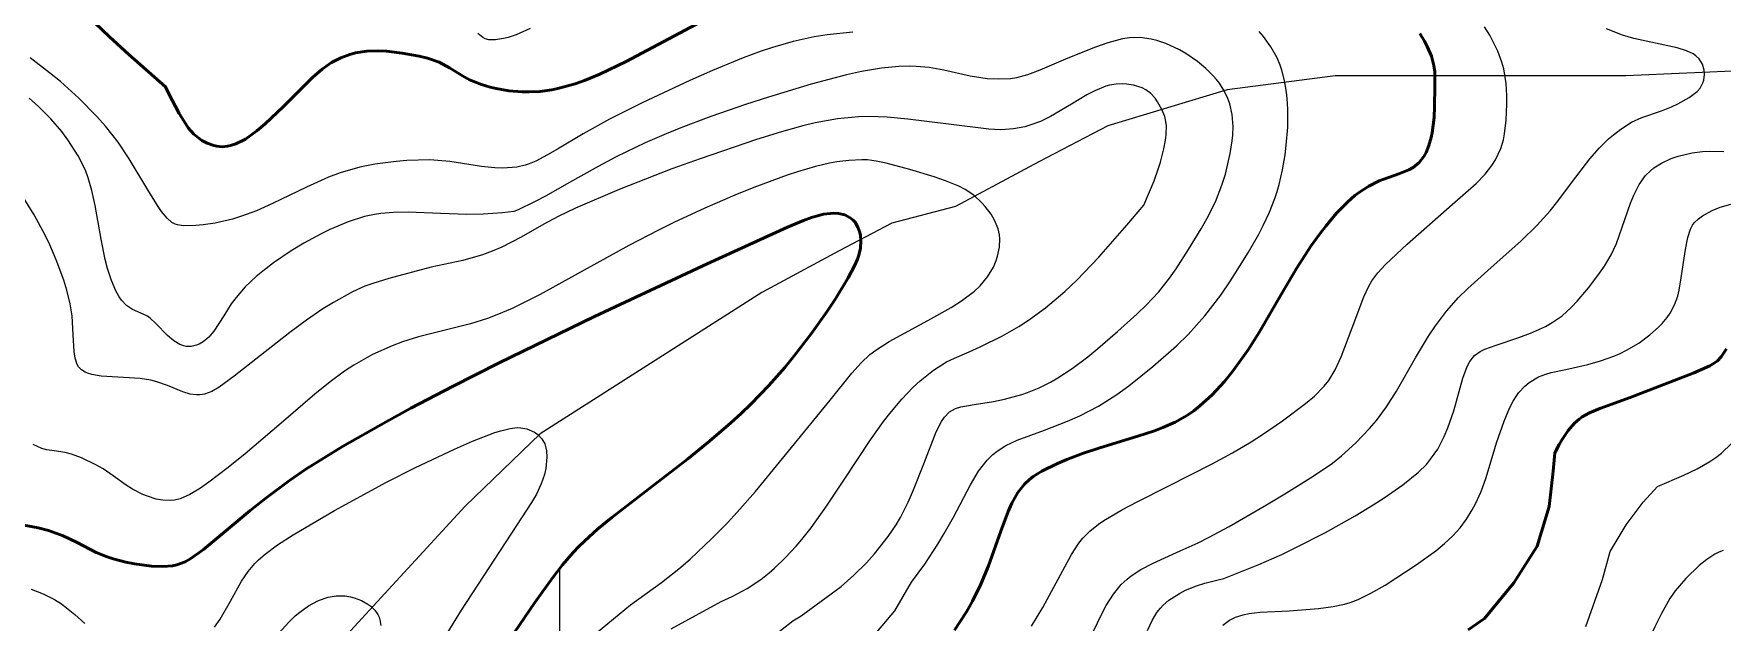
# Model space of a CAD drawing. Header units: metres. Extents: x 545098 to 555652, y 1854398 to 1862642.
# Drawn here: x 548775 to 549497, y 1858007 to 1858258 of the extents above; entities that cross this region are included whole.
import ezdxf

# ---------------------------------------------------------------- set-up
doc = ezdxf.new("R2010")
doc.units = ezdxf.units.M
doc.header["$LTSCALE"] = 6.8
for name, color, linetype, lineweight in [('1', 7, 'Continuous', 25), ('2', 7, 'Continuous', 53), ('52', 7, 'Continuous', 13), ('60', 7, 'Continuous', 13)]:
    doc.layers.add(name, color=color, linetype=linetype, lineweight=lineweight)

msp = doc.modelspace()

# ---------------------------------------------------------------- linework, layer by layer
at = {"layer": '1'}
for points in [[(549398.17, 1858201.82), (549399.69, 1858204.27), (549401.93, 1858209.11), (549403.07, 1858212.78), (549403.62, 1858215.36), (549404.32, 1858221.16), (549404.59, 1858228.05), (549404.55, 1858231.65), (549404.25, 1858236.86), (549403.27, 1858243.05), (549402.46, 1858246), (549400.7, 1858250.59), (549397.22, 1858257.41), (549395.03, 1858261.02)], [(549125.07, 1858258.75), (549114.22, 1858257.64), (549108.6, 1858256.75), (549099.61, 1858254.78), (549090.79, 1858252.23), (549086.01, 1858250.62), (549078.27, 1858247.78), (549065.18, 1858242.44), (549055.41, 1858238.15), (549035.11, 1858228.62), (549021.2, 1858221.57), (549009.96, 1858215.38), (548998.88, 1858208.83), (548994.69, 1858206.37), (548989.65, 1858203.71), (548986.83, 1858202.52), (548985.06, 1858201.94), (548981.52, 1858201.16), (548977.63, 1858200.78), (548975.51, 1858200.73), (548972.11, 1858200.83), (548966.5, 1858201.42), (548952.91, 1858203.58), (548944.39, 1858204.21), (548934.54, 1858203.96), (548929.95, 1858203.58), (548920.85, 1858202.35), (548914.47, 1858201.09), (548906.09, 1858198.73), (548901.09, 1858196.89), (548891.63, 1858192.65), (548877.17, 1858185.63), (548870.27, 1858182.54), (548863.95, 1858180.14), (548860.04, 1858178.91), (548852.73, 1858177.2), (548847.59, 1858176.45), (548844.44, 1858176.18), (548839.17, 1858176.13), (548836.62, 1858176.45), (548835.57, 1858176.76), (548834.14, 1858177.49), (548832.1, 1858179.31), (548829.79, 1858182.19), (548828.04, 1858184.75), (548823.92, 1858191.42), (548815.96, 1858204.73), (548811.16, 1858211.83), (548805.84, 1858218.57), (548802.1, 1858222.81), (548794.43, 1858230.6), (548786.51, 1858237.71)], [(549260.45, 1858153.73), (549263.21, 1858157.71), (549268.49, 1858165.99), (549273.89, 1858174.8), (549276.5, 1858179.38), (549280.01, 1858186.38), (549282.81, 1858193.47), (549284.29, 1858198.14), (549286.41, 1858206.98), (549287.24, 1858212.31), (549287.48, 1858214.82), (549287.59, 1858218.44), (549287.17, 1858223.64), (549286.14, 1858228.15), (549285.36, 1858230.38), (549283.8, 1858233.68), (549281.74, 1858236.93), (549280.5, 1858238.54), (549279.12, 1858240.13), (549275.98, 1858243.25), (549272.45, 1858246.19), (549267.37, 1858249.68), (549264.74, 1858251.18), (549258.86, 1858253.87), (549255.04, 1858255.12), (549252.58, 1858255.73), (549247.95, 1858256.4), (549243.26, 1858256.35), (549240.27, 1858255.89), (549234.08, 1858254.18), (549228.82, 1858252.35), (549217.04, 1858247.69), (549205.02, 1858242.53), (549199.68, 1858240.53), (549195.11, 1858239.31), (549192.42, 1858238.88), (549187.46, 1858238.63), (549182.51, 1858238.89), (549179.82, 1858239.22), (549175.26, 1858240.03), (549164.01, 1858242.52), (549157.8, 1858243.6), (549152.19, 1858244.15), (549149.3, 1858244.24), (549144.78, 1858244.14), (549137.34, 1858243.4), (549128.82, 1858241.91), (549122.37, 1858240.48), (549107.27, 1858236.5), (549089.1, 1858231.06), (549079.31, 1858227.9), (549064.46, 1858222.74), (549051.62, 1858217.85), (549045.43, 1858215.33), (549036.46, 1858211.46), (549023.93, 1858205.5), (549016.28, 1858201.47), (549002.74, 1858193.81), (548994.13, 1858188.93), (548989.17, 1858186.34), (548982.07, 1858182.96), (548980.23, 1858182.17), (548975.49, 1858181.63), (548967.18, 1858181), (548960.18, 1858180.85), (548948.88, 1858181.3), (548935.13, 1858181.93), (548928.93, 1858181.83), (548923.5, 1858181.37), (548920.74, 1858180.95), (548916.44, 1858180.03), (548909.43, 1858177.83), (548901.59, 1858174.52), (548897.92, 1858172.74), (548890.53, 1858168.73), (548885.11, 1858165.44), (548877.53, 1858160.26), (548873, 1858156.76), (548870.25, 1858154.46), (548865.54, 1858150.05), (548861.58, 1858145.55), (548859.57, 1858142.79), (548856.39, 1858137.73), (548852.13, 1858131.13), (548849.9, 1858128.52), (548847.48, 1858126.56), (548845.81, 1858125.61), (548844.68, 1858125.15), (548842.45, 1858124.61), (548840.28, 1858124.6), (548839.21, 1858124.81), (548837.58, 1858125.4), (548835.04, 1858126.97), (548832.35, 1858129.32), (548827.34, 1858134.45), (548824.85, 1858136.73), (548823.73, 1858137.51), (548821.92, 1858138.44), (548817.33, 1858140.39), (548814.84, 1858142.12), (548812.71, 1858144.42)], [(548987.24, 1858260.31), (548981.29, 1858257.66), (548977.89, 1858256.52), (548975.88, 1858256), (548972.51, 1858255.44), (548969.66, 1858255.49), (548968.09, 1858255.95), (548967.08, 1858256.48), (548964.93, 1858258.14)], [(549268.4, 1858129.76), (549275.58, 1858137.68), (549282.33, 1858146.47), (549286.55, 1858152.61), (549294.16, 1858164.83), (549298.54, 1858172.52), (549300.51, 1858176.28), (549303.15, 1858181.93), (549305.4, 1858187.7), (549306.38, 1858190.69), (549307.26, 1858193.75), (549308.71, 1858200.03), (549309.79, 1858206.34), (549310.31, 1858210.47), (549310.93, 1858218.25), (549310.99, 1858225.89), (549310.72, 1858230.36), (549310.42, 1858233.1), (549309.57, 1858238.09), (549308.41, 1858242.58), (549307.69, 1858244.7), (549306.37, 1858247.81), (549303.72, 1858252.5), (549300.59, 1858256.86), (549298.8, 1858259.04)], [(549485.27, 1858248.69), (549484.11, 1858249.45), (549481.28, 1858250.79), (549477.32, 1858252.03), (549468.09, 1858254.01), (549458.8, 1858256.06), (549454.01, 1858257.46), (549447.13, 1858260.11)], [(548786.51, 1858237.71), (548781.94, 1858241.41), (548773.57, 1858247.75)], [(549227.84, 1858002.85), (549231.51, 1858010.47), (549233.42, 1858014.06), (549236.45, 1858018.92), (549239.79, 1858022.98), (549242.28, 1858025.3), (549244.1, 1858026.73), (549248.16, 1858029.38), (549253.48, 1858032.18), (549265, 1858037.34), (549272.62, 1858040.78), (549277.12, 1858043.02), (549285.89, 1858047.74), (549301.88, 1858056.96), (549310.43, 1858062.08), (549321.85, 1858069.24), (549330.02, 1858074.84), (549333.97, 1858077.91), (549340.07, 1858083.46), (549345.87, 1858089.56), (549348.8, 1858093.01), (549353.15, 1858098.84), (549357.38, 1858105.46), (549365.6, 1858119.81), (549371.11, 1858129.05), (549374.01, 1858133.43), (549378.71, 1858139.66), (549383.97, 1858145.5), (549387.83, 1858149.29), (549396.39, 1858157.02), (549410.68, 1858169.66), (549417.34, 1858176.16), (549423.02, 1858182.53), (549426.32, 1858186.64), (549432.12, 1858194.43), (549439.98, 1858204.75), (549444.08, 1858209.37), (549448.03, 1858213.18), (549450.08, 1858214.94), (549453.2, 1858217.34), (549457.8, 1858220.26), (549462.17, 1858222.25), (549470.6, 1858225.1), (549474.88, 1858226.83), (549477.64, 1858228.14), (549482.5, 1858230.85), (549485.94, 1858233.46), (549487.13, 1858234.82), (549488.36, 1858237.08), (549488.7, 1858238.22), (549489.03, 1858240.65), (549488.92, 1858242.51), (549488.19, 1858245.15), (549486.7, 1858247.4), (549485.27, 1858248.69)], [(549189.05, 1858129.18), (549196.09, 1858133.12), (549200.17, 1858135.76), (549207.44, 1858141.11), (549215.65, 1858148.07), (549220.76, 1858152.92), (549230.18, 1858162.72), (549242.24, 1858176.35), (549249.46, 1858184.91), (549253.89, 1858195.36), (549255.63, 1858200.24), (549256.58, 1858203.31), (549258.02, 1858208.95), (549258.7, 1858212.69), (549258.97, 1858214.94), (549259.07, 1858218.85), (549258.76, 1858221.31), (549258.36, 1858222.81), (549257.14, 1858225.79), (549255.34, 1858228.98), (549254.25, 1858230.53), (549252.4, 1858232.59), (549250.3, 1858234.16), (549248.72, 1858234.96), (549244.99, 1858236.1), (549242, 1858236.58), (549240.34, 1858236.69), (549237.68, 1858236.59), (549234.8, 1858236.1), (549233.28, 1858235.68), (549228.47, 1858233.7), (549225.14, 1858231.94), (549218.55, 1858228.02), (549209.51, 1858222.72), (549205.3, 1858220.67), (549201.24, 1858219.15), (549198.62, 1858218.4), (549193.74, 1858217.44), (549190.37, 1858217.13), (549188.14, 1858217.08), (549183.18, 1858217.35), (549166.04, 1858219.44), (549148.56, 1858221.63), (549139.82, 1858222.41), (549132.15, 1858222.68), (549127.49, 1858222.58), (549118.54, 1858221.72), (549109.03, 1858220.01), (549103.7, 1858218.75), (549094.58, 1858216.25), (549083.89, 1858212.95), (549059.87, 1858204.75), (549047.79, 1858200.34), (549025.31, 1858191.6), (549006.64, 1858183.63), (548999.17, 1858180.05), (548993.03, 1858176.79), (548983.44, 1858171.24), (548975.13, 1858166.95), (548971.03, 1858165.21), (548966.85, 1858163.7), (548958.47, 1858161.33), (548944.92, 1858158.44), (548926.91, 1858153.6), (548919.97, 1858151.48), (548916.65, 1858150.27), (548911.36, 1858147.92), (548903.18, 1858143.41), (548898.68, 1858140.61), (548891.66, 1858135.84), (548884.56, 1858130.59), (548872.1, 1858120.77), (548860.82, 1858111.93), (548854.4, 1858107.2), (548851.21, 1858105.39), (548848.12, 1858104.31), (548846.08, 1858103.99), (548844.72, 1858103.95), (548841.97, 1858104.29), (548838.79, 1858105.26), (548832.26, 1858107.99), (548827.71, 1858109.57), (548825.13, 1858110.18), (548820.56, 1858110.87), (548803.91, 1858111.96), (548800.01, 1858112.64), (548798.11, 1858113.23), (548797.09, 1858113.67), (548795.52, 1858114.66), (548794.29, 1858115.91), (548793.7, 1858116.92), (548792.9, 1858119.63), (548792.48, 1858122.45), (548791.98, 1858129.53), (548791.53, 1858137.74), (548790.74, 1858142.74), (548789.27, 1858148.62), (548787.95, 1858152.87), (548784.76, 1858161.6), (548782.02, 1858167.93), (548780, 1858172.12)], [(548812.71, 1858144.42), (548811.7, 1858145.85), (548810.25, 1858148.32), (548808.31, 1858152.72), (548806.68, 1858157.9), (548805.72, 1858161.76), (548803.97, 1858170.41), (548801.38, 1858184.73), (548799.98, 1858191.23), (548798.44, 1858196.62), (548797.24, 1858199.8), (548794.13, 1858205.95), (548789.76, 1858212.75), (548787.1, 1858216.33), (548782.52, 1858221.71), (548777.23, 1858226.97), (548773.21, 1858230.52)], [(549187.74, 1858166.94), (549187.9, 1858170.5), (549187.74, 1858172.21), (549187.19, 1858174.74), (549185.67, 1858178.51), (549184.18, 1858181.06), (549181.7, 1858184.39), (549180.29, 1858185.97), (549176.83, 1858189.13), (549173.1, 1858191.62), (549170.44, 1858192.98), (549164.66, 1858195.32), (549159.86, 1858196.99), (549149.52, 1858200.19), (549139.37, 1858202.86), (549135.02, 1858203.75), (549131.37, 1858204.22), (549129.03, 1858204.31), (549123.48, 1858203.99), (549118.35, 1858203.36), (549115.1, 1858202.79), (549109.12, 1858201.4), (549101.53, 1858199.2), (549097.05, 1858197.72), (549082.8, 1858192.44), (549074.72, 1858189.17), (549061.88, 1858183.64), (549048.68, 1858177.52), (549042.12, 1858174.3), (549029.38, 1858167.68), (549006.15, 1858154.82), (548991.47, 1858146.73), (548979.63, 1858140.87), (548973.02, 1858138.05), (548969.03, 1858136.55), (548961.7, 1858134.21), (548939.56, 1858128.74), (548932.73, 1858126.59), (548928.32, 1858124.92), (548919.87, 1858121.1), (548911.9, 1858116.6), (548907.94, 1858114), (548901.82, 1858109.5), (548895.3, 1858104.18), (548880.93, 1858091.8), (548865.42, 1858078.8), (548858.2, 1858072.97), (548849.98, 1858066.65), (548846.46, 1858064.18), (548841.8, 1858061.35), (548837.77, 1858059.6), (548835.27, 1858058.99), (548833.62, 1858058.81), (548830.24, 1858058.95), (548827.51, 1858059.46), (548823.69, 1858060.65), (548821.75, 1858061.44), (548817.4, 1858063.65), (548814.59, 1858065.43), (548809.05, 1858069.37), (548804.75, 1858072.32), (548801.74, 1858074.13), (548795.61, 1858077.13), (548791.27, 1858078.67), (548788.64, 1858079.3), (548783.93, 1858080.02), (548780.72, 1858080.55), (548778.67, 1858081.1), (548774.93, 1858082.69)], [(549257.72, 1858014.13), (549260.17, 1858016.26), (549264.64, 1858019.22), (549267.32, 1858020.6), (549272.02, 1858022.48), (549275.56, 1858023.58), (549281.81, 1858025.17), (549283.69, 1858025.59), (549298.59, 1858031.52), (549308.35, 1858035.86), (549314.72, 1858038.88), (549327.01, 1858045.14), (549339.81, 1858052.3), (549347.51, 1858056.97), (549352.17, 1858059.97), (549360.16, 1858065.53), (549366.84, 1858070.96), (549370.16, 1858074.27), (549371.99, 1858076.43), (549375.02, 1858080.82), (549377.81, 1858086.14), (549379.38, 1858089.83), (549381.88, 1858097.1), (549385.7, 1858111.08), (549387.6, 1858116.03), (549388.74, 1858118.13), (549390.73, 1858120.68), (549393.16, 1858122.49), (549395.09, 1858123.42), (549399.93, 1858125.13), (549409.61, 1858128.39), (549414.72, 1858130.32), (549421.03, 1858133.15), (549423.96, 1858134.79), (549428.14, 1858137.7), (549432.1, 1858141.27), (549434.65, 1858143.95), (549439.56, 1858149.76), (549444.2, 1858155.83), (549446.32, 1858158.94), (549449.12, 1858163.69), (549451.37, 1858168.55), (549454.97, 1858178.73), (549457.42, 1858185.79), (549458.8, 1858189.18), (549461.12, 1858193.77), (549463.84, 1858197.51), (549465.9, 1858199.57), (549467.39, 1858200.78), (549470.65, 1858202.88), (549474.77, 1858204.82), (549477.7, 1858205.87), (549483.73, 1858207.31), (549488.21, 1858207.82), (549491.18, 1858207.95), (549497.26, 1858207.84)], [(549201.49, 1858005.27), (549206.32, 1858013.23), (549218.51, 1858035.8), (549221.68, 1858040.61), (549223.42, 1858042.75), (549226.42, 1858045.78), (549230.12, 1858048.74), (549232.32, 1858050.25), (549240.33, 1858055.01), (549246.55, 1858058.31), (549259.82, 1858064.94), (549278.72, 1858074.44), (549287.32, 1858079.14), (549295.26, 1858083.9), (549300.13, 1858087.03), (549308.72, 1858092.89), (549318.54, 1858100.19), (549322.32, 1858103.38), (549326.56, 1858107.64), (549328.44, 1858110.08), (549331.14, 1858114.56), (549333.8, 1858120.24), (549338.53, 1858132.52), (549343.4, 1858145.71), (549345.59, 1858150.39), (549346.93, 1858152.66), (549349.41, 1858156.08), (549352.64, 1858159.63), (549361.95, 1858168.23), (549381.22, 1858185.12), (549391.49, 1858194.21), (549395.26, 1858198.09), (549398.17, 1858201.82)], [(548780, 1858172.12), (548775.31, 1858180.8), (548769.52, 1858190.22)], [(549283.26, 1858005.58), (549284.88, 1858006.99), (549286.06, 1858007.77), (549288.67, 1858009.04), (549291.96, 1858010.07), (549294.3, 1858010.56), (549299.09, 1858011.15), (549311.52, 1858011.7), (549324.04, 1858012.7), (549330.34, 1858013.6), (549335.26, 1858014.68), (549337.56, 1858015.37), (549340.97, 1858016.65), (549346.38, 1858019.25), (549352.54, 1858022.77), (549365.88, 1858031.41), (549374.2, 1858037.37), (549377.98, 1858040.46), (549381.45, 1858043.72), (549383.06, 1858045.44), (549384.58, 1858047.23), (549387.35, 1858050.96), (549389.77, 1858054.83), (549391.19, 1858057.45), (549393.58, 1858062.63), (549395.63, 1858068.22), (549398.65, 1858078.62), (549400.13, 1858083.48), (549403.4, 1858092.73), (549405.85, 1858098.55), (549407.22, 1858101.24), (549409.54, 1858104.82), (549412.22, 1858107.71), (549414.15, 1858109.28), (549418.13, 1858111.61), (549421.16, 1858112.78), (549423.48, 1858113.43), (549429.8, 1858114.8), (549439.19, 1858116.89), (549444.63, 1858118.44), (549450.22, 1858120.44), (549453, 1858121.65), (549455.72, 1858123), (549460.91, 1858126.07), (549465.63, 1858129.51), (549469.29, 1858132.77), (549470.9, 1858134.42), (549472.99, 1858136.91), (549474.28, 1858138.76), (549476.25, 1858142.42), (549477.56, 1858146.11), (549478.18, 1858148.61), (549479.08, 1858153.82), (549480.85, 1858166), (549481.83, 1858171.06), (549482.97, 1858174.67), (549483.9, 1858176.42), (549484.64, 1858177.4), (549486.46, 1858179.11), (549488.17, 1858180.34), (549492.27, 1858182.62), (549495.66, 1858184.03), (549500.26, 1858185.29)], [(549008.37, 1857996.37), (549030.15, 1858014.32), (549043.4, 1858023.85), (549050.74, 1858029.66), (549055.55, 1858033.83), (549064.88, 1858042.62), (549071.51, 1858049.37), (549075.71, 1858053.86), (549083.48, 1858062.63), (549098.94, 1858081.51), (549115.41, 1858101.71), (549124.71, 1858113.18), (549128.7, 1858117.64), (549132.43, 1858121.11), (549134.94, 1858123.05), (549140.64, 1858126.65), (549157.19, 1858135.62), (549167.17, 1858141.25), (549171.6, 1858144.11), (549177.08, 1858148.26), (549179.54, 1858150.54), (549182.72, 1858154.27), (549185.16, 1858158.39), (549186.37, 1858161.26), (549186.98, 1858163.18), (549187.74, 1858166.94)], [(549090.88, 1858000.75), (549099.51, 1858007.47), (549102.99, 1858009.69), (549109.5, 1858014.33), (549120.08, 1858022.2), (549125.58, 1858026.93), (549130.95, 1858032.32), (549134.33, 1858036.1), (549140.2, 1858043.51), (549143.59, 1858048.51), (549145.45, 1858051.67), (549148.7, 1858058.14), (549151.04, 1858063.47), (549155.41, 1858074.44), (549160.78, 1858088.11), (549163.06, 1858092.63), (549164.31, 1858094.48), (549166.44, 1858096.65), (549169.04, 1858098.12), (549171.2, 1858098.81), (549177.02, 1858099.89), (549185.22, 1858101.15), (549189.94, 1858102.07), (549197.33, 1858104.05), (549199.81, 1858104.92), (549204.71, 1858106.95), (549209.53, 1858109.36), (549212.69, 1858111.16), (549218.85, 1858115.14), (549225.5, 1858120.13), (549229.8, 1858123.67), (549238.25, 1858131.03), (549246.54, 1858138.47), (549250.47, 1858142.22), (549255.84, 1858147.92), (549260.45, 1858153.73)], [(549047.44, 1858004.05), (549068.85, 1858015.75), (549073.51, 1858017.86), (549079.99, 1858021.26), (549085.78, 1858025.08), (549089.36, 1858027.92), (549091.68, 1858029.95), (549096.24, 1858034.36), (549100.9, 1858039.37), (549103.35, 1858042.24), (549107.26, 1858047.15), (549113.86, 1858056.37), (549121.54, 1858068.01), (549132.65, 1858084.8), (549138.18, 1858092.52), (549140.86, 1858095.99), (549146.03, 1858102.1), (549150.89, 1858107.16), (549153.95, 1858110), (549159.6, 1858114.51), (549165.16, 1858117.99), (549168.53, 1858119.67), (549174.82, 1858122.33), (549179.47, 1858124.39), (549189.05, 1858129.18)], [(549133.77, 1858000.75), (549143.12, 1858011.75), (549150.21, 1858023.99), (549155.84, 1858031.7), (549161.44, 1858040.25), (549164.2, 1858044.78), (549168.19, 1858051.78), (549175.41, 1858065.53), (549178.88, 1858071.38), (549182.46, 1858076.02), (549184.97, 1858078.51), (549186.73, 1858079.94), (549190.51, 1858082.37), (549195.28, 1858084.6), (549207.06, 1858088.88), (549216.84, 1858092.65), (549222.09, 1858094.99), (549230.09, 1858099.14), (549237.95, 1858104.13), (549243.1, 1858107.85), (549253.31, 1858116.02), (549263.44, 1858124.92), (549268.4, 1858129.76)], [(548852.37, 1858004.73), (548854.84, 1858008.24), (548859.2, 1858015.9), (548863.91, 1858024.45), (548866.71, 1858028.57), (548869.58, 1858031.94), (548871.23, 1858033.56), (548874.06, 1858036), (548879.31, 1858039.88), (548886.03, 1858044.24), (548903.66, 1858054.58), (548925.94, 1858066.74), (548938.26, 1858073.01), (548954.91, 1858080.82), (548962.57, 1858084.13), (548972.17, 1858087.82), (548974.68, 1858088.62), (548978.73, 1858089.63), (548981.74, 1858089.98), (548983.31, 1858089.93), (548985.87, 1858089.38), (548989.14, 1858087.95), (548990.54, 1858086.99), (548992.27, 1858085.21), (548993.47, 1858083), (548993.99, 1858081.29), (548994.21, 1858080.04), (548994.37, 1858077.28), (548993.92, 1858072.53), (548993.34, 1858069.95), (548991.99, 1858065.9), (548989.89, 1858061.55), (548987.85, 1858058.05), (548981.48, 1858048.14), (548957.83, 1858011.98), (548950.55, 1858000.29)], [(549438.36, 1858005.05), (549445.46, 1858025.14), (549448.66, 1858037.04), (549455.52, 1858048.48), (549462.84, 1858058.1), (549468.93, 1858064.81), (549480.23, 1858069.62), (549485.91, 1858072.37), (549491.31, 1858075.51), (549493.84, 1858077.25), (549496.23, 1858079.12), (549500.57, 1858083.19)], [(549497.05, 1858037.58), (549495.2, 1858036.82), (549493.4, 1858035.9), (549489.94, 1858033.67), (549486.69, 1858031.08), (549481.02, 1858025.58), (549476.42, 1858020.24), (549474.22, 1858017.05), (549470.58, 1858010.68), (549467.72, 1858005), (549461.13, 1857991.4), (549455.71, 1857980.83), (549450.72, 1857972.26), (549448.11, 1857968.35), (549443.99, 1857962.95), (549439.51, 1857958.13), (549437.11, 1857955.94)], [(548774.08, 1858020.97), (548779.22, 1858019.05), (548783.95, 1858016.61), (548786.94, 1858014.69), (548792.68, 1858010.22), (548796.91, 1858006.41)], [(548879.9, 1858002.27), (548884.09, 1858006.97), (548886.91, 1858009.66), (548888.79, 1858011.24), (548892.51, 1858013.91), (548896.59, 1858016.1), (548899.25, 1858017.1), (548901, 1858017.58), (548904.42, 1858018.12), (548908.15, 1858018.1), (548910.56, 1858017.74), (548912.12, 1858017.36), (548915.12, 1858016.24), (548917.93, 1858014.68), (548919.2, 1858013.73), (548920.86, 1858012.09), (548922.17, 1858010.16), (548922.67, 1858009.1), (548923.04, 1858007.96), (548923.45, 1858005.47)], [(549250.97, 1858003.33), (549252.97, 1858007.59), (549255.08, 1858011.05), (549256.62, 1858012.97), (549257.72, 1858014.13)]]:
    msp.add_lwpolyline(points, dxfattribs=at)
at = {"layer": '2'}
for points in [[(548794.82, 1858268.78), (548807.55, 1858256.75), (548815.82, 1858249.19), (548831.38, 1858235.44), (548832.73, 1858232.65), (548837.28, 1858224.05), (548839.93, 1858219.75), (548841.2, 1858217.98), (548843.57, 1858215.27), (548845.71, 1858213.43), (548847.01, 1858212.57), (548849.31, 1858211.42), (548852.12, 1858210.35), (548853.43, 1858210.04), (548855.59, 1858209.86), (548857.91, 1858210.03), (548859.25, 1858210.3), (548861.52, 1858211.03), (548865.57, 1858213.1), (548870.44, 1858216.58), (548874.07, 1858219.61), (548881.91, 1858226.98), (548894.23, 1858239.34), (548898.33, 1858242.89), (548900.36, 1858244.42), (548902.37, 1858245.74), (548906.31, 1858247.83), (548910.15, 1858249.27), (548912.64, 1858249.93), (548917.43, 1858250.66), (548922.54, 1858250.83), (548925.86, 1858250.65), (548932.62, 1858249.8), (548939.78, 1858248.52), (548943.33, 1858247.64), (548948.32, 1858245.89), (548952.75, 1858243.56), (548958.37, 1858240.07), (548961.37, 1858238.44), (548966.41, 1858236.37), (548970.1, 1858235.27), (548972.68, 1858234.66), (548978.12, 1858233.75), (548983.86, 1858233.26), (548986.86, 1858233.22), (548991.55, 1858233.46), (548996.5, 1858234.12), (548999.09, 1858234.63), (549006.43, 1858236.66), (549010.42, 1858238.08)], [(549069.27, 1858268.01), (549028.25, 1858246.15), (549016.95, 1858240.76), (549010.42, 1858238.08)], [(549341.59, 1858190.51), (549345.53, 1858193.04), (549350.03, 1858195.25), (549358.4, 1858198.3), (549362.75, 1858199.97), (549364.59, 1858200.99), (549367.08, 1858203.08), (549369.1, 1858205.74), (549370.02, 1858207.4), (549371.25, 1858210.32), (549372.26, 1858213.79), (549372.66, 1858215.75), (549373.44, 1858222.36), (549373.69, 1858227.01), (549373.83, 1858235.58), (549373.73, 1858241.86), (549373.42, 1858244.51), (549372.34, 1858248.55), (549370.57, 1858252.68), (549369.42, 1858254.89), (549367.39, 1858258.24)], [(549341.59, 1858190.51), (549339.62, 1858189), (549336.61, 1858186.35), (549331.82, 1858181.43), (549327.16, 1858175.93), (549324.68, 1858172.74), (549320.8, 1858167.37), (549314.64, 1858157.89), (549308.1, 1858146.75), (549298.84, 1858130.86), (549293.98, 1858123.19), (549287.28, 1858113.85), (549283.85, 1858109.65), (549278.64, 1858104), (549273.39, 1858099.2), (549270.76, 1858097.14), (549268.13, 1858095.33), (549262.86, 1858092.33), (549257.56, 1858089.97), (549254.01, 1858088.66), (549246.84, 1858086.36), (549230.68, 1858081.38), (549223.21, 1858078.88), (549216.56, 1858076.38), (549212.61, 1858074.71), (549205.87, 1858071.36), (549202.22, 1858069.08), (549200.61, 1858067.87), (549198.43, 1858065.87), (549195.59, 1858062.27), (549193.08, 1858057.72), (549191.52, 1858054.15), (549188.41, 1858045.79), (549183.1, 1858030.93), (549179.88, 1858023.21), (549176.22, 1858015.83), (549173.63, 1858011.27), (549168.49, 1858003.45)], [(548768.6, 1858048.76), (548777.08, 1858047.2), (548781.41, 1858046.03), (548787.72, 1858043.74), (548793.66, 1858040.86), (548801.87, 1858036.73), (548806.54, 1858034.85), (548809.09, 1858034.01), (548814.5, 1858032.58), (548818.21, 1858031.84), (548825.42, 1858030.89), (548830.27, 1858030.7), (548834.4, 1858031.04), (548836.27, 1858031.43), (548839.86, 1858032.75), (548842.28, 1858034.07), (548847.73, 1858037.93), (548855.42, 1858044.28), (548867.67, 1858054.63), (548874.25, 1858059.92), (548884.38, 1858067.39), (548891.46, 1858072.18), (548907.13, 1858081.87), (548925.72, 1858092.46), (548936.33, 1858098.22), (548954.11, 1858107.52), (548974.03, 1858117.56), (549014.71, 1858137.35), (549062.81, 1858159.87), (549097.27, 1858175.53), (549104.05, 1858178.38), (549107.4, 1858179.63), (549112.52, 1858181.03), (549116.96, 1858181.48), (549119, 1858181.37)], [(549119, 1858181.37), (549121.74, 1858180.75), (549124.04, 1858179.55), (549125.31, 1858178.44), (549126.05, 1858177.58), (549127.24, 1858175.57), (549128.06, 1858173.21), (549128.33, 1858171.92), (549128.52, 1858169.87), (549128.34, 1858166.61), (549127.64, 1858163.52), (549127.07, 1858161.83), (549125.87, 1858159.02), (549123.19, 1858153.89), (549117.7, 1858144.86), (549114.05, 1858139.4), (549107.36, 1858130.05), (549100.12, 1858120.67), (549096, 1858115.68), (549089.18, 1858107.94), (549081.54, 1858100.01), (549077.39, 1858096.01), (549073.04, 1858092.01), (549063.88, 1858084.11), (549054.47, 1858076.48), (549036.6, 1858062.7), (549022.1, 1858051.54), (549016.05, 1858046.56), (549010.62, 1858041.66), (549008.09, 1858039.17), (549005.66, 1858036.62), (549001.1, 1858031.36), (548996.87, 1858026), (548989.26, 1858015.35), (548973.67, 1857992.62)], [(549388, 1858003.6), (549395.03, 1858008.43), (549407.49, 1858023.76), (549417.56, 1858039.33), (549422.59, 1858056.27), (549424.42, 1858071.37), (549425, 1858079.23), (549426.9, 1858082.8), (549428.18, 1858084.96), (549430.71, 1858088.68), (549433.48, 1858091.89), (549435.42, 1858093.57), (549436.8, 1858094.55), (549439.93, 1858096.27), (549444.28, 1858098.1), (549457.25, 1858102.79), (549484.2, 1858113.18), (549491.33, 1858116.31), (549493.6, 1858117.69), (549494.54, 1858118.43), (549496.2, 1858120.15), (549498.47, 1858123.52)]]:
    msp.add_lwpolyline(points, dxfattribs=at)
at = {"layer": '52'}
msp.add_lwpolyline([(549523.56, 1858242.72), (549507.52, 1858242.41), (549455.45, 1858240.05), (549331.17, 1858240.05), (549285.02, 1858234.13), (549234.12, 1858218.73), (549204.54, 1858203.33), (549169.03, 1858184.38), (549141.81, 1858177.27), (549119.32, 1858165.43), (549086.19, 1858147.66), (548991.51, 1858087.26), (548959.55, 1858056.46), (548903.93, 1857996.05), (548873.16, 1857959.34), (548836.47, 1857908.4), (548764.27, 1857852.73), (548710.91, 1857817.51)], dxfattribs=at)
at = {"layer": '60'}
msp.add_line((549000, 1857970), (549000, 1858030), dxfattribs=at)

doc.saveas('drawing.dxf')
